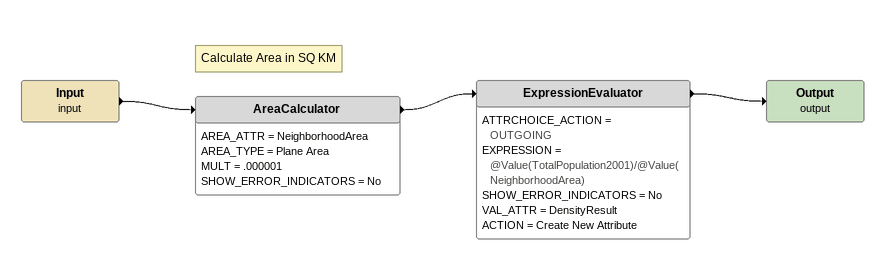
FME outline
Input (input)
    -> AreaCalculator
Note: Calculate Area in SQ KM
AreaCalculator
    AREA_ATTR = NeighborhoodArea
    AREA_TYPE = Plane Area
    MULT = .000001
    SHOW_ERROR_INDICATORS = No
    -> ExpressionEvaluator
ExpressionEvaluator
    ATTRCHOICE_ACTION = OUTGOING
    EXPRESSION = @Value(TotalPopulation2001)/@Value(NeighborhoodArea)
    SHOW_ERROR_INDICATORS = No
    VAL_ATTR = DensityResult
    ACTION = Create New Attribute
    -> Output (output)
Output (output)
